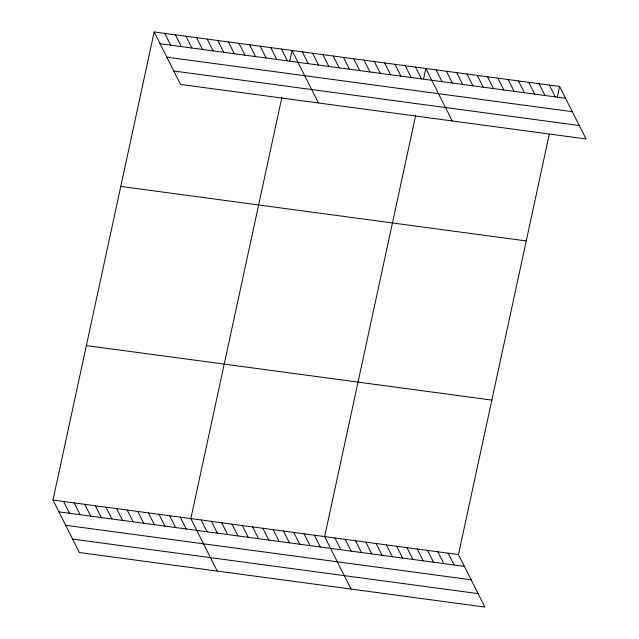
<?xml version="1.0" encoding="UTF-8"?>
<svg xmlns="http://www.w3.org/2000/svg" width="639" height="639" viewBox="0 0 639 639"><rect width="100%" height="100%" fill="white"/><g stroke="black" fill="none" stroke-linecap="round" stroke-linejoin="round"><path stroke-width="0.96" d="M549.308 134.214L458.451 554.572L484.841 607.05L79.372 552.535L52.981 500.057L154.159 31.95L559.628 86.465L586.019 138.943L180.549 84.428L154.159 31.95M281.903 97.296L190.837 518.588L217.228 571.066M289.794 60.785L292.015 50.489L318.414 102.959M415.709 115.284L324.644 536.584L351.035 589.062M423.601 78.773L425.822 68.477L452.22 120.955M557.4 96.761L559.628 86.465M160.093 43.748L565.563 98.27M166.843 57.175L572.312 111.689M173.8 71.001L579.269 125.524M120.771 186.428L526.24 240.943M86.369 345.579L491.838 400.094M52.981 500.057L458.451 554.572M58.916 511.855L464.385 566.37M65.665 525.282L471.135 579.797M72.622 539.108L478.092 593.623M549.34 85.083L555.275 96.88M539.044 83.701L544.979 95.499M528.749 82.311L534.683 94.117M518.461 80.929L524.395 92.735M508.165 79.548L514.099 91.345M497.869 78.166L503.812 89.963M487.581 76.776L493.516 88.581M477.285 75.394L483.22 87.192M466.997 74.012L472.932 85.81M456.701 72.63L462.636 84.428M446.405 71.241L452.34 83.046M436.117 69.859L442.052 81.656M415.534 67.095L421.468 78.893M405.238 65.705L411.173 77.511M394.942 64.323L400.877 76.121M384.654 62.941L390.589 74.739M374.358 61.56L380.293 73.357M364.07 60.17L370.005 71.975M353.774 58.788L359.709 70.586M343.478 57.406L349.413 69.204M333.191 56.024L339.125 67.822M322.895 54.635L328.829 66.44M312.607 53.253L318.541 65.05M302.311 51.871L308.246 63.668M281.416 49.059L287.35 60.857M270.808 47.637L276.743 59.435M260.201 46.208L266.136 58.005M249.601 44.786L255.536 56.583M238.994 43.356L244.929 55.154M228.387 41.934L234.321 53.732M217.787 40.505L223.722 52.302M207.18 39.083L213.114 50.88M196.572 37.653L202.507 49.451M448.155 553.19L454.089 564.988M185.973 36.231L191.908 48.029M437.867 551.808L443.801 563.606M175.366 34.802L181.3 46.599M427.571 550.419L433.506 562.224M164.766 33.38L170.701 45.177M417.275 549.037L423.21 560.834M406.987 547.655L412.922 559.452M396.691 546.273L402.626 558.071M386.403 544.883L392.338 556.689M376.107 543.501L382.042 555.299M365.812 542.12L371.746 553.917M355.524 540.738L361.458 552.535M345.228 539.348L351.162 551.153M334.94 537.966L340.875 549.764M314.348 535.202L320.283 547M304.06 533.813L309.995 545.618M293.764 532.431L299.699 544.228M283.476 531.049L289.411 542.846M273.18 529.667L279.115 541.465M262.885 528.277L268.819 540.083M252.597 526.895L258.531 538.693M242.301 525.514L248.236 537.311M232.013 524.132L237.948 535.929M221.717 522.742L227.652 534.547M211.421 521.36L217.356 533.158M201.133 519.978L207.068 531.776M180.23 517.167L186.165 528.964M169.631 515.737L175.565 527.542M159.023 514.315L164.958 526.113M148.416 512.885L154.35 524.691M137.816 511.464L143.751 523.261M127.209 510.034L133.144 521.839M116.61 508.612L122.544 520.41M106.002 507.182L111.937 518.988M95.395 505.761L101.329 517.558M84.795 504.331L90.73 516.136M74.188 502.909L80.123 514.707M63.58 501.479L69.515 513.285"/></g></svg>
